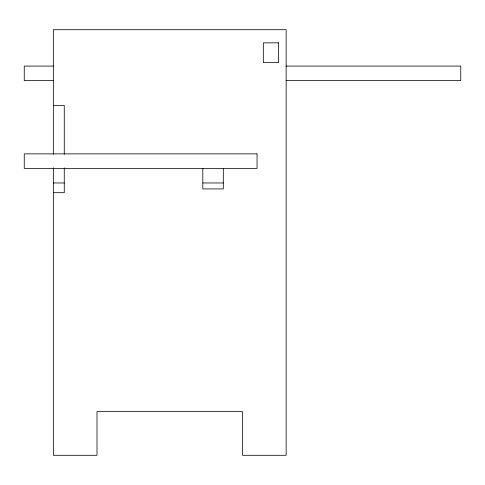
<?xml version="1.0" encoding="UTF-8"?>
<svg xmlns="http://www.w3.org/2000/svg" width="485" height="485" viewBox="0 0 485 485"><rect width="100%" height="100%" fill="white"/><g stroke="black" fill="none" stroke-linecap="round" stroke-linejoin="round"><path stroke-width="0.73" d="M53.35 66.081L24.25 66.081L24.25 80.631L53.35 80.631M286.15 66.081L460.75 66.081L460.75 80.631L286.15 80.631M53.35 105.39L64.262 105.39L64.262 154.309M53.35 182.966L64.262 182.966M202.809 182.966L223.312 182.966M53.35 192.69L64.262 192.69L64.262 167.852M223.312 168.416L223.312 188.92L202.809 188.92L202.809 168.416M53.35 154.309L53.35 29.706L286.15 29.706L286.15 455.294L242.5 455.294L242.5 411.644L97 411.644L97 455.294L53.35 455.294L53.35 167.852M278.548 42.85L263.325 42.85L263.325 62.577L278.548 62.577L278.548 42.85M257.05 153.866L24.25 153.866L24.25 168.416L257.05 168.416L257.05 153.866"/></g></svg>
